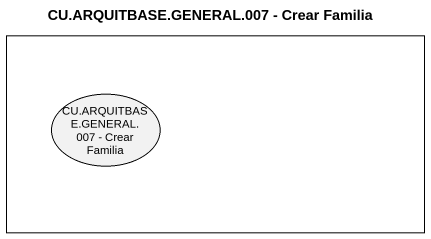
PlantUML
@startuml
title CU.ARQUITBASE.GENERAL.007 - Crear Familia
rectangle " " as rectangle1 {
  usecase "CU.ARQUITBASE.GENERAL.007 - Crear Familia" as CU_ARQUITBASE_GENERAL_007
}
@enduml
